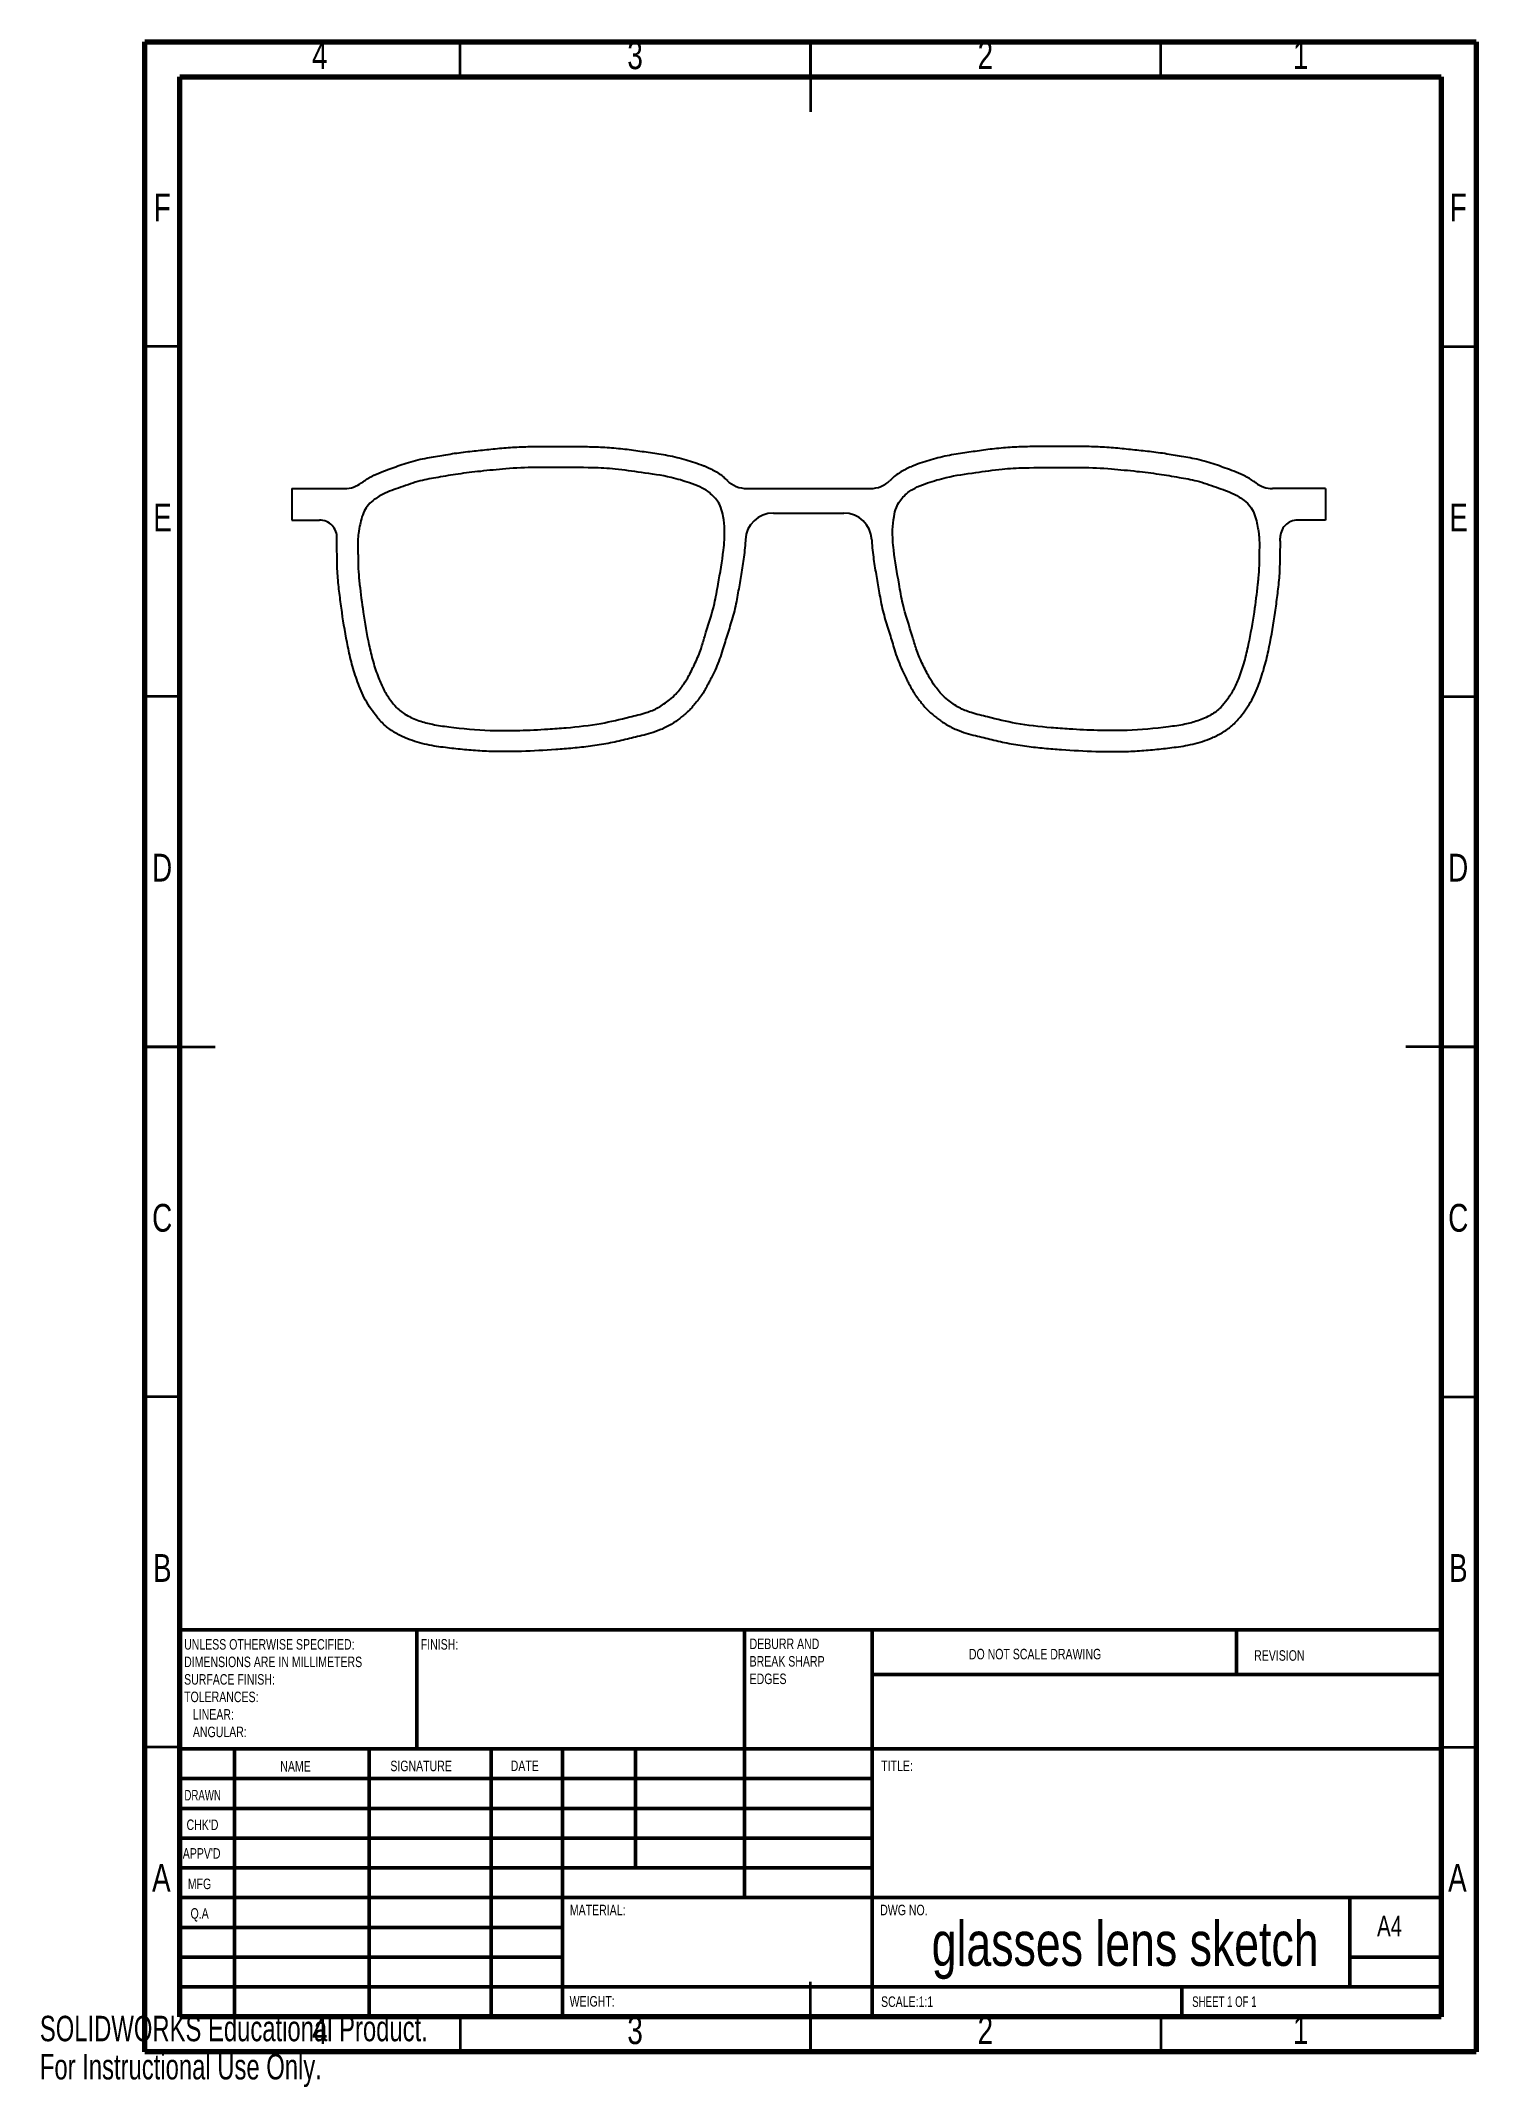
# Model space of a CAD drawing. Header units: millimetres. Extents: x 0 to 205, y 0 to 292.
import ezdxf

# ---------------------------------------------------------------- set-up
doc = ezdxf.new("R2010")
doc.units = ezdxf.units.MM
doc.styles.add('SLDTEXTSTYLE0', font='TXT', dxfattribs={"width": 0.686449})
doc.styles.add('SLDTEXTSTYLE1', font='TXT', dxfattribs={"width": 0.75})
doc.styles.add('SLDTEXTSTYLE2', font='TXT', dxfattribs={"width": 0.6875})
doc.styles.add('SLDTEXTSTYLE3', font='TXT', dxfattribs={"width": 0.7})

msp = doc.modelspace()

# ---------------------------------------------------------------- linework, layer by layer
at = {"color": 7, "linetype": 'Continuous', "lineweight": 70}
for p, q in [((15, 5), (15, 292)), ((15, 292), (205, 292)), ((205, 292), (205, 5)), ((20, 10), (20, 287)), ((20, 287), (200, 287)), ((200, 287), (200, 10)), ((200, 10), (20, 10)), ((205, 5), (15, 5))]:
    msp.add_line(p, q, dxfattribs=at)
at = {"color": 7, "linetype": 'Continuous', "lineweight": 35}
for p, q in [((60, 287), (60, 292)), ((110, 287), (110, 292)), ((110, 292), (110, 282)), ((160, 287), (160, 292)), ((20, 248.5), (15, 248.5)), ((200, 248.5), (205, 248.5)), ((20, 198.5), (15, 198.5)), ((200, 198.5), (205, 198.5)), ((20, 148.5), (15, 148.5)), ((15, 148.5), (25, 148.5)), ((205, 148.5), (195, 148.5)), ((200, 148.5), (205, 148.5)), ((20, 98.5), (15, 98.5)), ((200, 98.5), (205, 98.5)), ((20, 48.5), (15, 48.5)), ((200, 48.5), (205, 48.5)), ((110, 5), (110, 15)), ((60, 10), (60, 5)), ((110, 10), (110, 5)), ((160, 10), (160, 5))]:
    msp.add_line(p, q, dxfattribs=at)
at = {"color": 7, "linetype": 'Continuous', "lineweight": 25}
for p, q in [((35.96, 228.21), (35.96, 223.71)), ((35.96, 228.21), (43.51, 228.21)), ((100.91, 228.21), (118.55, 228.21)), ((183.5, 228.21), (175.95, 228.21)), ((183.5, 228.21), (183.5, 223.71)), ((35.96, 223.71), (39.91, 223.71)), ((104.71, 224.71), (114.75, 224.71)), ((183.5, 223.71), (179.55, 223.71))]:
    msp.add_line(p, q, dxfattribs=at)
at = {"color": 7, "linetype": 'Continuous', "lineweight": 50}
for p, q in [((20, 65.25), (200, 65.25)), ((20, 65.25), (20, 10)), ((53.8, 48.25), (53.8, 65.25)), ((100.6, 65.25), (100.6, 27)), ((118.8, 65.25), (118.8, 10)), ((170.8, 58.88), (170.8, 65.25)), ((200, 58.88), (118.8, 58.88)), ((200, 48.25), (20, 48.25)), ((27.8, 48.25), (27.8, 10)), ((46.99, 48.25), (46.99, 10)), ((64.4, 48.25), (64.4, 10)), ((74.6, 10), (74.6, 48.25)), ((85, 31.25), (85, 48.25)), ((118.8, 44), (20, 44)), ((118.8, 39.75), (20, 39.75)), ((118.8, 35.5), (20, 35.5)), ((118.8, 31.25), (20, 31.25)), ((74.6, 27), (20, 27)), ((74.6, 27), (200, 27)), ((187, 14.25), (187, 27)), ((74.6, 22.75), (20, 22.75)), ((74.6, 18.5), (20, 18.5)), ((200, 18.5), (187, 18.5)), ((20, 14.25), (200, 14.25)), ((163, 10), (163, 14.25))]:
    msp.add_line(p, q, dxfattribs=at)
at = {"color": 7, "linetype": 'Continuous', "lineweight": 25}
for centre, radius, start, end in [((43.51, 232.21), 4, 270, 306.8726), ((100.91, 232.21), 4, 225.7904, 270), ((118.55, 232.21), 4, 270, 314.2096), ((175.95, 232.21), 4, 233.1091, 270), ((39.91, 221.21), 2.5, 357.4019, 90), ((104.71, 220.71), 4, 90, 177.3909), ((114.75, 220.71), 4, 2.6091, 90), ((179.55, 221.21), 2.5, 90, 182.5981)]:
    msp.add_arc(centre, radius, start, end, dxfattribs=at)
for points, knots in [([(45.91, 229.02), (46.04, 229.11), (46.62, 229.53), (47.7, 230.14), (49.06, 230.71), (50.27, 231.13), (51.36, 231.52), (52.59, 231.94), (53.98, 232.32), (55.31, 232.58), (56.49, 232.78), (57.66, 232.98), (58.89, 233.19), (60.15, 233.37), (61.8, 233.56), (63.77, 233.77), (66.22, 234.02), (68.72, 234.17), (71.24, 234.23), (73.65, 234.21), (76.01, 234.21), (78.47, 234.19), (80.96, 234.1), (83.55, 233.86), (85.96, 233.51), (87.94, 233.24), (89.63, 232.95), (90.95, 232.67), (92.24, 232.32), (93.47, 231.93), (94.43, 231.6), (95.15, 231.31), (95.63, 231.09), (96.22, 230.79), (96.96, 230.34), (97.64, 229.81), (97.98, 229.49), (98.13, 229.35)], [0.8258598, 0.8258598, 0.8258598, 0.8258598, 0.828125, 0.8359375, 0.84375, 0.8515625, 0.859375, 0.8671875, 0.875, 0.8828125, 0.890625, 0.8984375, 0.90625, 0.9140625, 0.921875, 0.9375, 0.953125, 0.96875, 0.984375, 1, 1.015625, 1.03125, 1.046875, 1.0625, 1.078125, 1.09375, 1.1015625, 1.109375, 1.1171875, 1.125, 1.1328125, 1.1351134, 1.1370665, 1.140625, 1.1445312, 1.1484375, 1.1513123, 1.1513123, 1.1513123, 1.1513123]), ([(173.55, 229.02), (173.42, 229.11), (172.84, 229.53), (171.76, 230.14), (170.4, 230.71), (169.19, 231.13), (168.1, 231.52), (166.87, 231.94), (165.48, 232.32), (164.15, 232.58), (162.97, 232.78), (161.8, 232.98), (160.57, 233.19), (159.31, 233.37), (157.67, 233.56), (155.7, 233.77), (153.24, 234.02), (150.74, 234.17), (148.22, 234.23), (145.82, 234.21), (143.45, 234.21), (141, 234.19), (138.5, 234.1), (135.91, 233.86), (133.5, 233.51), (131.53, 233.24), (129.83, 232.95), (128.52, 232.67), (127.22, 232.32), (125.99, 231.93), (124.74, 231.5), (123.51, 230.96), (122.5, 230.34), (121.82, 229.81), (121.48, 229.49), (121.34, 229.35)], [0.8258669, 0.8258669, 0.8258669, 0.8258669, 0.828125, 0.8359375, 0.84375, 0.8515625, 0.859375, 0.8671875, 0.875, 0.8828125, 0.890625, 0.8984375, 0.90625, 0.9140625, 0.921875, 0.9375, 0.953125, 0.96875, 0.984375, 1, 1.015625, 1.03125, 1.046875, 1.0625, 1.078125, 1.09375, 1.1015625, 1.109375, 1.1171875, 1.125, 1.1328125, 1.140625, 1.1445312, 1.1484375, 1.1513123, 1.1513123, 1.1513123, 1.1513123]), ([(73.63, 231.21), (75.39, 231.21), (78.22, 231.23), (82.32, 231.01), (86.04, 230.46), (89.62, 229.98), (92.38, 229.15), (94.16, 228.5), (95.3, 227.87), (96.11, 227.15), (96.77, 226.42), (97.29, 225.42), (97.6, 224.03), (97.81, 221.98), (97.58, 218.74), (96.92, 215.24), (96.24, 211.07), (95.16, 208.06), (94.37, 205.21), (93.6, 203.35), (92.75, 201.68), (92.06, 200.42), (91.36, 199.59), (90.75, 198.77), (89.68, 197.88), (88.33, 196.87), (86.38, 196.11), (83.62, 195.46), (79.85, 194.52), (75.92, 194.1), (72.05, 193.82), (68.43, 193.64), (63.7, 193.6), (59.54, 194.02), (56.16, 194.46), (54.12, 195.02), (52.34, 195.77), (50.95, 196.82), (49.95, 198.1), (49.04, 199.48), (48.24, 201.34), (47.53, 203.49), (46.79, 206.64), (46.16, 210.32), (45.75, 213.49), (45.51, 215.72), (45.43, 217.11), (45.42, 218.9), (45.36, 220.43), (45.45, 221.71), (45.62, 222.65), (45.8, 223.63), (46.14, 224.7), (46.69, 225.73), (47.66, 226.64), (49.27, 227.62), (51.59, 228.41), (54.17, 229.35), (56.95, 229.81), (59.8, 230.32), (63.02, 230.68), (66.71, 231.07), (70.3, 231.24), (72.68, 231.22), (73.63, 231.21)], [0, 0, 0, 0, 0.034568, 0.055659, 0.08037, 0.108422, 0.126422, 0.136868, 0.145599, 0.151836, 0.158074, 0.164821, 0.173586, 0.185905, 0.205097, 0.237231, 0.255781, 0.287897, 0.299726, 0.313964, 0.327314, 0.336476, 0.342071, 0.348549, 0.356561, 0.369201, 0.381456, 0.397386, 0.424756, 0.457691, 0.474706, 0.501132, 0.528785, 0.567508, 0.583012, 0.59568, 0.609053, 0.620536, 0.629473, 0.640839, 0.652926, 0.66904, 0.68533, 0.716321, 0.742289, 0.748124, 0.760283, 0.76975, 0.783282, 0.790315, 0.7948, 0.80213, 0.809871, 0.816681, 0.824713, 0.835798, 0.853472, 0.87261, 0.889641, 0.908549, 0.929489, 0.953342, 0.981348, 1, 1, 1, 1]), ([(145.83, 231.21), (144.07, 231.21), (141.24, 231.23), (137.15, 231.01), (133.42, 230.46), (129.84, 229.98), (127.08, 229.15), (125.3, 228.5), (124.16, 227.87), (123.35, 227.15), (122.69, 226.42), (122.17, 225.42), (121.86, 224.03), (121.65, 221.98), (121.88, 218.74), (122.54, 215.24), (123.22, 211.07), (124.3, 208.06), (125.09, 205.21), (125.87, 203.35), (126.71, 201.68), (127.41, 200.42), (128.1, 199.59), (128.71, 198.77), (129.78, 197.88), (131.13, 196.87), (133.09, 196.11), (135.84, 195.46), (139.61, 194.52), (143.54, 194.1), (147.42, 193.82), (151.03, 193.64), (155.76, 193.6), (159.92, 194.02), (163.3, 194.46), (165.34, 195.02), (167.12, 195.77), (168.51, 196.82), (169.51, 198.1), (170.42, 199.48), (171.22, 201.34), (171.93, 203.49), (172.67, 206.64), (173.3, 210.32), (173.71, 213.49), (173.95, 215.72), (174.03, 217.11), (174.04, 218.9), (174.1, 220.43), (174.01, 221.71), (173.85, 222.65), (173.67, 223.63), (173.32, 224.7), (172.78, 225.73), (171.8, 226.64), (170.19, 227.62), (167.87, 228.41), (165.29, 229.35), (162.51, 229.81), (159.66, 230.32), (156.44, 230.68), (152.75, 231.07), (149.16, 231.24), (146.78, 231.22), (145.83, 231.21)], [0, 0, 0, 0, 0.034568, 0.055659, 0.08037, 0.108422, 0.126422, 0.136868, 0.145599, 0.151836, 0.158074, 0.164821, 0.173586, 0.185905, 0.205097, 0.237231, 0.255781, 0.287897, 0.299726, 0.313964, 0.327314, 0.336476, 0.342071, 0.348549, 0.356561, 0.369201, 0.381456, 0.397386, 0.424756, 0.457691, 0.474706, 0.501132, 0.528785, 0.567508, 0.583012, 0.59568, 0.609053, 0.620536, 0.629473, 0.640839, 0.652926, 0.66904, 0.68533, 0.716321, 0.742289, 0.748124, 0.760283, 0.76975, 0.783282, 0.790315, 0.7948, 0.80213, 0.809871, 0.816681, 0.824713, 0.835798, 0.853472, 0.87261, 0.889641, 0.908549, 0.929489, 0.953342, 0.981348, 1, 1, 1, 1]), ([(100.72, 220.9), (100.72, 220.84), (100.69, 220.33), (100.57, 218.94), (100.27, 216.84), (99.91, 214.85), (99.65, 213.31), (99.43, 212.07), (99.14, 210.74), (98.67, 209.05), (98.16, 207.47), (97.72, 206.06), (97.39, 204.88), (96.92, 203.52), (96.39, 202.28), (95.92, 201.3), (95.52, 200.53), (95.23, 199.98), (94.89, 199.35), (94.44, 198.63), (93.89, 197.94), (93.64, 197.63), (93.25, 197.12), (92.79, 196.62), (92.35, 196.21), (91.86, 195.79), (91.19, 195.27), (90.37, 194.66), (89.36, 194.1), (88.37, 193.66), (87.21, 193.26), (85.91, 192.91), (84.73, 192.64), (83.19, 192.26), (81.14, 191.79), (78.57, 191.38), (76.08, 191.12), (72.83, 190.86), (69.58, 190.68), (66.29, 190.62), (63.75, 190.67), (61.24, 190.84), (59.18, 191.06), (57.59, 191.25), (56.29, 191.42), (54.88, 191.7), (53.52, 192.09), (52.16, 192.57), (50.71, 193.29), (49.3, 194.27), (48.05, 195.61), (47.27, 196.72), (46.46, 197.99), (45.82, 199.35), (45.34, 200.6), (44.91, 201.87), (44.42, 203.57), (43.77, 206.46), (43.23, 209.7), (42.85, 212.55), (42.66, 214.15), (42.53, 215.43), (42.45, 216.75), (42.43, 218.06), (42.41, 219.15), (42.38, 220.21), (42.4, 220.89), (42.41, 221.1)], [0.1944076, 0.1944076, 0.1944076, 0.1944076, 0.1953125, 0.203125, 0.21875, 0.234375, 0.2421875, 0.25, 0.2578125, 0.265625, 0.28125, 0.2890625, 0.296875, 0.3046875, 0.3125, 0.3203125, 0.3242188, 0.328125, 0.3320312, 0.3359375, 0.3398438, 0.34375, 0.3476562, 0.3496094, 0.3515625, 0.3554688, 0.359375, 0.3671875, 0.3710938, 0.375, 0.3828125, 0.390625, 0.3984375, 0.40625, 0.421875, 0.4375, 0.453125, 0.46875, 0.5, 0.515625, 0.53125, 0.546875, 0.5625, 0.5703125, 0.578125, 0.5859375, 0.59375, 0.6015625, 0.609375, 0.6171875, 0.625, 0.6328125, 0.640625, 0.6484375, 0.65625, 0.6640625, 0.671875, 0.6875, 0.71875, 0.734375, 0.7421875, 0.75, 0.7578125, 0.765625, 0.7734375, 0.78125, 0.7845969, 0.7845969, 0.7845969, 0.7845969]), ([(118.74, 220.9), (118.75, 220.84), (118.77, 220.33), (118.89, 218.94), (119.19, 216.84), (119.55, 214.85), (119.81, 213.31), (120.03, 212.07), (120.32, 210.74), (120.79, 209.05), (121.3, 207.47), (121.74, 206.06), (122.07, 204.88), (122.55, 203.52), (123.08, 202.28), (123.54, 201.3), (123.94, 200.53), (124.23, 199.98), (124.57, 199.35), (125.02, 198.63), (125.57, 197.94), (125.82, 197.63), (126.21, 197.12), (126.67, 196.62), (127.11, 196.21), (127.6, 195.79), (128.27, 195.27), (129.1, 194.66), (130.1, 194.1), (131.09, 193.66), (132.25, 193.26), (133.55, 192.91), (134.73, 192.64), (136.27, 192.26), (138.32, 191.79), (140.9, 191.38), (143.38, 191.12), (146.63, 190.86), (149.88, 190.68), (153.17, 190.62), (155.71, 190.67), (158.22, 190.84), (160.28, 191.06), (161.88, 191.25), (163.17, 191.42), (164.58, 191.7), (165.95, 192.09), (167.3, 192.57), (168.75, 193.29), (170.16, 194.27), (171.41, 195.61), (172.19, 196.72), (173, 197.99), (173.64, 199.35), (174.13, 200.6), (174.55, 201.87), (175.04, 203.57), (175.69, 206.46), (176.23, 209.7), (176.61, 212.55), (176.8, 214.15), (176.93, 215.43), (177.01, 216.75), (177.04, 218.06), (177.05, 219.15), (177.08, 220.21), (177.06, 220.89), (177.05, 221.1)], [0.1944076, 0.1944076, 0.1944076, 0.1944076, 0.1953125, 0.203125, 0.21875, 0.234375, 0.2421875, 0.25, 0.2578125, 0.265625, 0.28125, 0.2890625, 0.296875, 0.3046875, 0.3125, 0.3203125, 0.3242188, 0.328125, 0.3320312, 0.3359375, 0.3398438, 0.34375, 0.3476562, 0.3496094, 0.3515625, 0.3554688, 0.359375, 0.3671875, 0.3710938, 0.375, 0.3828125, 0.390625, 0.3984375, 0.40625, 0.421875, 0.4375, 0.453125, 0.46875, 0.5, 0.515625, 0.53125, 0.546875, 0.5625, 0.5703125, 0.578125, 0.5859375, 0.59375, 0.6015625, 0.609375, 0.6171875, 0.625, 0.6328125, 0.640625, 0.6484375, 0.65625, 0.6640625, 0.671875, 0.6875, 0.71875, 0.734375, 0.7421875, 0.75, 0.7578125, 0.765625, 0.7734375, 0.78125, 0.7845969, 0.7845969, 0.7845969, 0.7845969])]:
    msp.add_open_spline(points, degree=3, knots=knots, dxfattribs=at)

# ---------------------------------------------------------------- texts
at = {"color": 7, "linetype": 'Continuous', "lineweight": 0}
for s, insert, char_height, attachment_point, style in [('4', (39.96, 292.06), 3.97, 2, 'SLDTEXTSTYLE1'), ('3', (84.96, 292.06), 3.97, 2, 'SLDTEXTSTYLE1'), ('2', (134.96, 292.06), 3.97, 2, 'SLDTEXTSTYLE1'), ('1', (179.96, 292.06), 3.97, 2, 'SLDTEXTSTYLE1'), ('F', (17.46, 270.31), 3.97, 2, 'SLDTEXTSTYLE1'), ('F', (202.46, 270.31), 3.97, 2, 'SLDTEXTSTYLE1'), ('E', (17.51, 226.06), 3.97, 2, 'SLDTEXTSTYLE1'), ('E', (202.51, 226.06), 3.97, 2, 'SLDTEXTSTYLE1'), ('D', (17.45, 176.06), 3.97, 2, 'SLDTEXTSTYLE1'), ('D', (202.45, 176.06), 3.97, 2, 'SLDTEXTSTYLE1'), ('C', (17.46, 126.06), 3.97, 2, 'SLDTEXTSTYLE1'), ('C', (202.46, 126.06), 3.97, 2, 'SLDTEXTSTYLE1'), ('B', (17.47, 76.06), 3.97, 2, 'SLDTEXTSTYLE1'), ('B', (202.47, 76.06), 3.97, 2, 'SLDTEXTSTYLE1'), ('UNLESS OTHERWISE SPECIFIED:^JDIMENSIONS ARE IN MILLIMETERS^JSURFACE FINISH:^JTOLERANCES:^J   LINEAR:^J   ANGULAR:', (20.59, 63.92), 1.5, 1, 'SLDTEXTSTYLE1'), ('FINISH:', (54.37, 63.92), 1.5, 1, 'SLDTEXTSTYLE1'), ('DEBURR AND ^JBREAK SHARP ^JEDGES', (101.31, 64), 1.5, 1, 'SLDTEXTSTYLE1'), ('DO NOT SCALE DRAWING', (132.61, 62.53), 1.5, 1, 'SLDTEXTSTYLE1'), ('REVISION', (173.33, 62.33), 1.5, 1, 'SLDTEXTSTYLE1'), ('NAME', (34.32, 46.5), 1.5, 1, 'SLDTEXTSTYLE1'), ('SIGNATURE', (50.03, 46.56), 1.5, 1, 'SLDTEXTSTYLE1'), ('DATE', (67.21, 46.58), 1.5, 1, 'SLDTEXTSTYLE1'), ('TITLE:', (120.09, 46.58), 1.5, 1, 'SLDTEXTSTYLE1'), ('DRAWN', (20.64, 42.38), 1.5, 1, 'SLDTEXTSTYLE0'), ("CHK'D", (20.94, 38.16), 1.5, 1, 'SLDTEXTSTYLE1'), ("APPV'D", (20.4, 34.07), 1.5, 1, 'SLDTEXTSTYLE1'), ('A', (17.34, 31.81), 3.97, 2, 'SLDTEXTSTYLE1'), ('MFG', (21.12, 29.72), 1.5, 1, 'SLDTEXTSTYLE1'), ('A', (202.34, 31.81), 3.97, 2, 'SLDTEXTSTYLE1'), ('Q.A', (21.51, 25.5), 1.5, 1, 'SLDTEXTSTYLE1'), ('MATERIAL:', (75.65, 25.99), 1.5, 1, 'SLDTEXTSTYLE1'), ('DWG NO.', (119.95, 25.99), 1.5, 1, 'SLDTEXTSTYLE1'), ('glasses lens sketch', (154.91, 23.61), 6.35, 2, 'SLDTEXTSTYLE1'), ('A4', (190.87, 24.41), 2.91, 1, 'SLDTEXTSTYLE1'), ('WEIGHT:', (75.62, 12.95), 1.499, 1, 'SLDTEXTSTYLE1'), ('SCALE:1:1', (120.07, 12.9), 1.5, 1, 'SLDTEXTSTYLE1'), ('SHEET 1 OF 1', (164.48, 12.9), 1.5, 1, 'SLDTEXTSTYLE2'), ('4', (39.96, 10.06), 3.97, 2, 'SLDTEXTSTYLE1'), ('3', (84.96, 10.06), 3.97, 2, 'SLDTEXTSTYLE1'), ('2', (134.96, 10.06), 3.97, 2, 'SLDTEXTSTYLE1'), ('1', (179.96, 10.06), 3.97, 2, 'SLDTEXTSTYLE1')]:
    msp.add_mtext(s, dxfattribs=dict(at, insert=insert, char_height=char_height, attachment_point=attachment_point, style=style))
at = {"color": 7, "linetype": 'Continuous', "char_height": 3.633, "attachment_point": 1, "style": 'SLDTEXTSTYLE3'}
for s, insert in [('SOLIDWORKS Educational Product.', (0, 10.13)), ('For Instructional Use Only.', (0, 4.68))]:
    msp.add_mtext(s, dxfattribs=dict(at, insert=insert))

doc.saveas('drawing.dxf')
